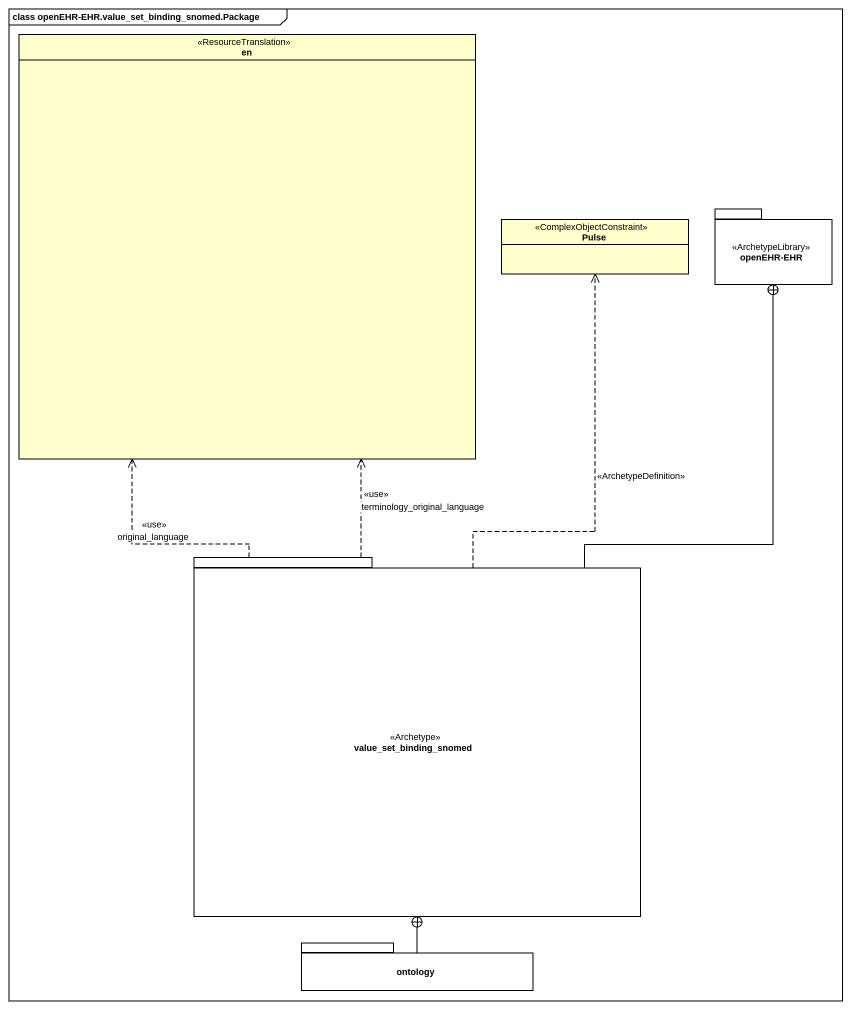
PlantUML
@startuml
mainframe class openEHR-EHR.value_set_binding_snomed.Package
hide circle
hide empty members
enum en <<ResourceTranslation>>
class Pulse <<ComplexObjectConstraint>>
package "openEHR-EHR" as openEHR_EHR <<ArchetypeLibrary>> {
}
package value_set_binding_snomed <<Archetype>> {
}
package ontology {
}
value_set_binding_snomed .up.> en : <<use>>\noriginal_language
value_set_binding_snomed .up.> en : <<use>>\nterminology_original_language
value_set_binding_snomed .up.> Pulse : <<ArchetypeDefinition>>
value_set_binding_snomed -up-+ openEHR_EHR
ontology -up-+ value_set_binding_snomed
@enduml
